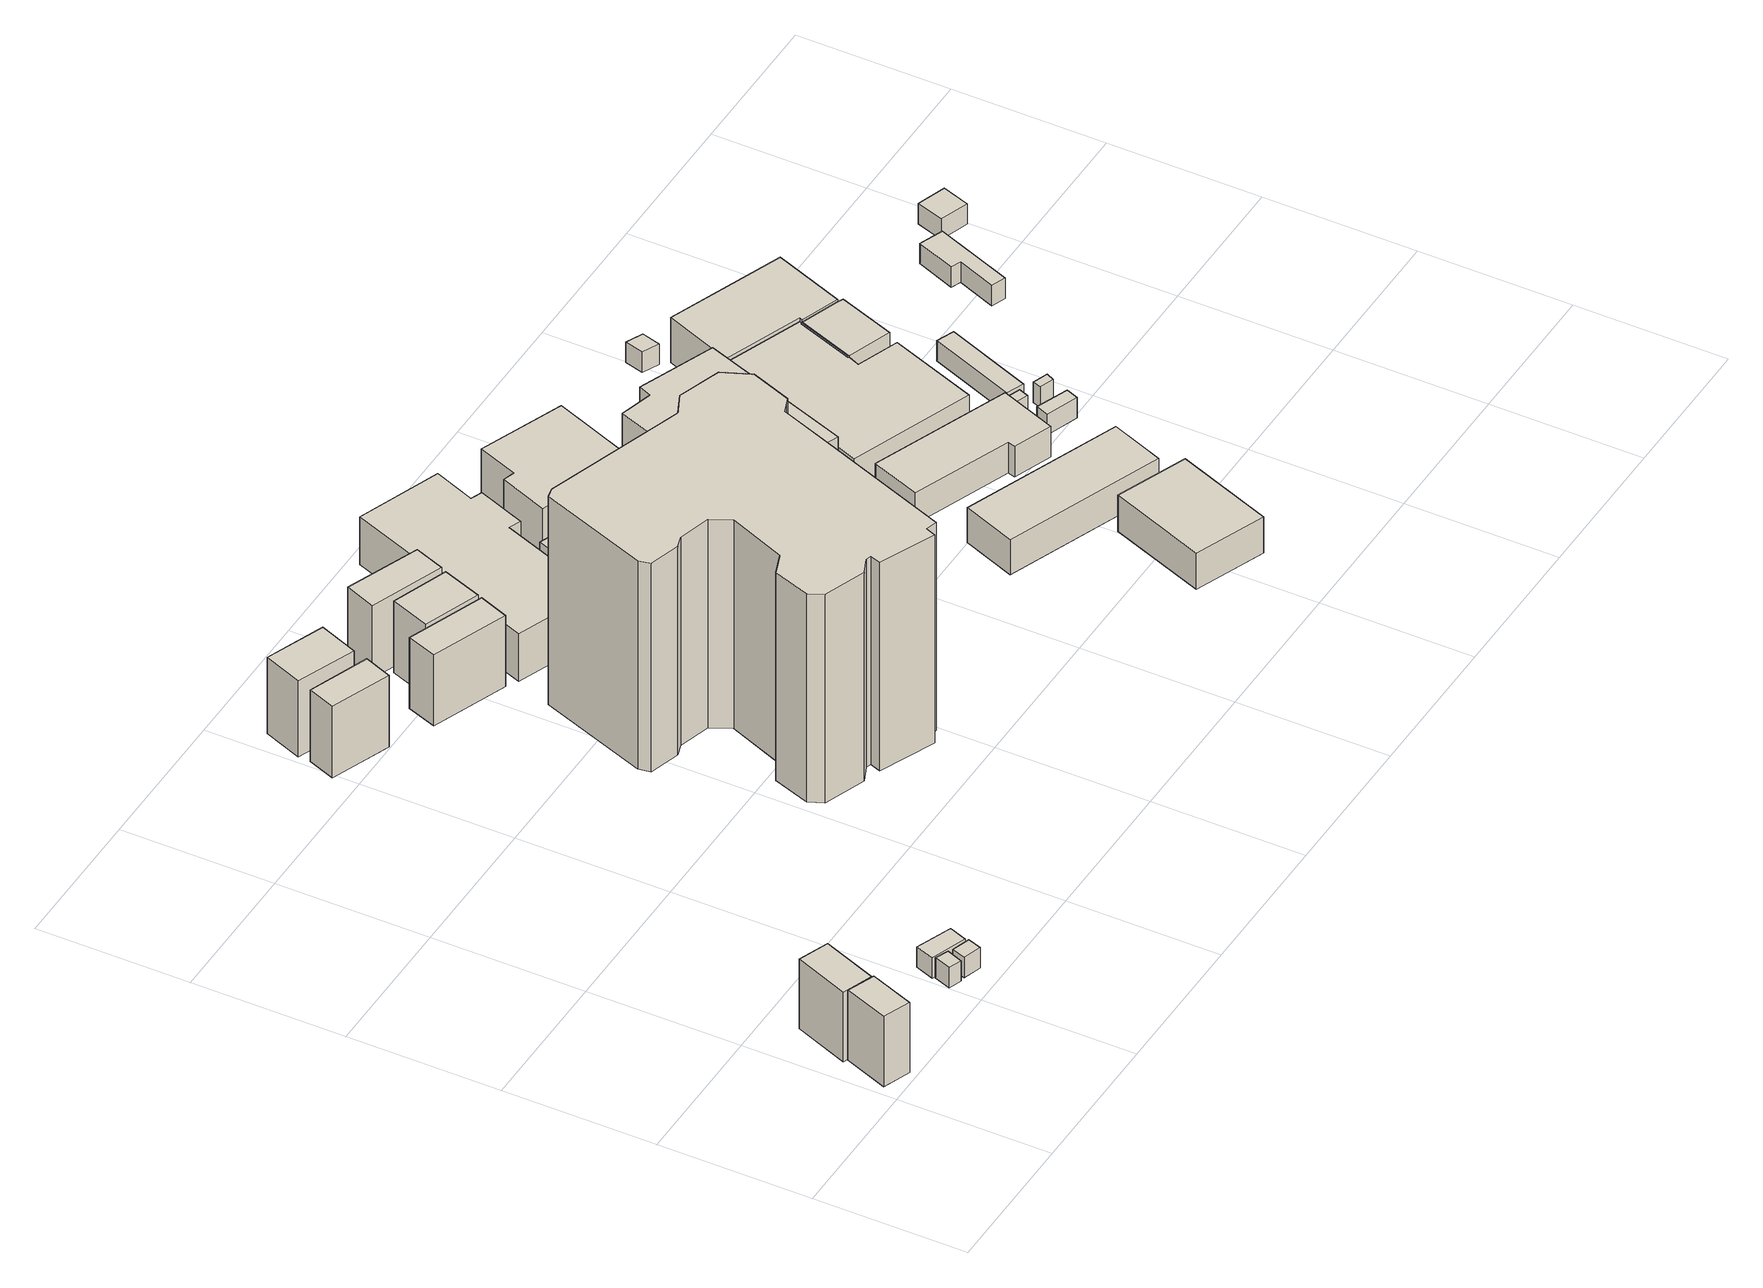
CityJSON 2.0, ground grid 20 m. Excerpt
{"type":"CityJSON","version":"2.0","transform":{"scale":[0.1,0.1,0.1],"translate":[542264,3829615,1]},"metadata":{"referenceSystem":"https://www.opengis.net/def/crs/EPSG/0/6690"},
"CityObjects":{
"building1":{"type":"Building","attributes":{"計測周辺長":22.07,"1/2500図郭":94,"区名":"住之江区","町丁目名称":"新北島８丁目","街区番号":1,"class":"3002","usage":"411","measuredHeight":10.3,"storeysAboveGround":3,"BuildingDetailAttribute.buildingRoofEdgeArea":29.91,"BuildingDetailAttribute.buildingStructureType":"601","BuildingDetailAttribute.buildingStructureOrgType":"1","BuildingDetailAttribute.detailedUsage":"1110","BuildingDetailAttribute.specifiedBuildingCoverageRate":0.6,"BuildingDetailAttribute.surveyYear":2017,"BuildingRiverFloodingRiskAttribute.description":"2","BuildingRiverFloodingRiskAttribute.rank":"2","BuildingRiverFloodingRiskAttribute.depth":0.887,"BuildingRiverFloodingRiskAttribute.adminType":"1","BuildingRiverFloodingRiskAttribute.scale":"1","BuildingRiverFloodingRiskAttribute.duration":66.02,"BuildingTsunamiRiskAttribute.description":"1","BuildingTsunamiRiskAttribute.rank":"2","BuildingTsunamiRiskAttribute.depth":0.51,"BuildingHighTideRiskAttribute.description":"1","BuildingHighTideRiskAttribute.rank":"3","BuildingHighTideRiskAttribute.depth":4.16,"BuildingIDAttribute.prefecture":"27","BuildingIDAttribute.city":"27125"},"geometry":[{"type":"Solid","lod":"1","boundaries":[[[[0,1,2,3]],[[2,4,5,3]],[[1,6,4,2]],[[0,7,6,1]],[[3,5,7,0]],[[4,6,7,5]]]]}]},
"building2":{"type":"Building","attributes":{"計測周辺長":24.56,"1/2500図郭":94,"区名":"住之江区","町丁目名称":"新北島８丁目","街区番号":1,"class":"3002","usage":"411","measuredHeight":10.2,"storeysAboveGround":3,"BuildingDetailAttribute.buildingRoofEdgeArea":35.66,"BuildingDetailAttribute.buildingStructureType":"601","BuildingDetailAttribute.buildingStructureOrgType":"1","BuildingDetailAttribute.detailedUsage":"1110","BuildingDetailAttribute.specifiedBuildingCoverageRate":0.6,"BuildingDetailAttribute.surveyYear":2017,"BuildingRiverFloodingRiskAttribute.description":"2","BuildingRiverFloodingRiskAttribute.rank":"2","BuildingRiverFloodingRiskAttribute.depth":1.19,"BuildingRiverFloodingRiskAttribute.adminType":"1","BuildingRiverFloodingRiskAttribute.scale":"1","BuildingRiverFloodingRiskAttribute.duration":66.02,"BuildingTsunamiRiskAttribute.description":"1","BuildingTsunamiRiskAttribute.rank":"2","BuildingTsunamiRiskAttribute.depth":0.7,"BuildingHighTideRiskAttribute.description":"1","BuildingHighTideRiskAttribute.rank":"3","BuildingHighTideRiskAttribute.depth":4.35,"BuildingIDAttribute.prefecture":"27","BuildingIDAttribute.city":"27125"},"geometry":[{"type":"Solid","lod":"1","boundaries":[[[[8,9,10,11]],[[10,12,13,11]],[[9,14,12,10]],[[8,15,14,9]],[[11,13,15,8]],[[12,14,15,13]]]]}]},
"building3":{"type":"Building","attributes":{"class":"3001","BuildingDetailAttribute.specifiedBuildingCoverageRate":0.6,"BuildingDetailAttribute.surveyYear":2017,"BuildingRiverFloodingRiskAttribute.description":"2","BuildingRiverFloodingRiskAttribute.rank":"2","BuildingRiverFloodingRiskAttribute.depth":1.39,"BuildingRiverFloodingRiskAttribute.adminType":"1","BuildingRiverFloodingRiskAttribute.scale":"1","BuildingRiverFloodingRiskAttribute.duration":66.02,"BuildingTsunamiRiskAttribute.description":"1","BuildingTsunamiRiskAttribute.rank":"2","BuildingTsunamiRiskAttribute.depth":0.93,"BuildingHighTideRiskAttribute.description":"1","BuildingHighTideRiskAttribute.rank":"3","BuildingHighTideRiskAttribute.depth":4.62,"BuildingIDAttribute.prefecture":"27","BuildingIDAttribute.city":"27125"},"geometry":[{"type":"Solid","lod":"1","boundaries":[[[[16,17,18,19]],[[18,20,21,19]],[[17,22,20,18]],[[16,23,22,17]],[[19,21,23,16]],[[20,22,23,21]]]]}]},
"building4":{"type":"Building","attributes":{"class":"3001","BuildingDetailAttribute.specifiedBuildingCoverageRate":0.6,"BuildingDetailAttribute.surveyYear":2017,"BuildingRiverFloodingRiskAttribute.description":"2","BuildingRiverFloodingRiskAttribute.rank":"2","BuildingRiverFloodingRiskAttribute.depth":1.19,"BuildingRiverFloodingRiskAttribute.adminType":"1","BuildingRiverFloodingRiskAttribute.scale":"1","BuildingRiverFloodingRiskAttribute.duration":66.02,"BuildingTsunamiRiskAttribute.description":"1","BuildingTsunamiRiskAttribute.rank":"2","BuildingTsunamiRiskAttribute.depth":0.76,"BuildingHighTideRiskAttribute.description":"1","BuildingHighTideRiskAttribute.rank":"3","BuildingHighTideRiskAttribute.depth":4.45,"BuildingIDAttribute.prefecture":"27","BuildingIDAttribute.city":"27125"},"geometry":[{"type":"Solid","lod":"1","boundaries":[[[[24,25,26,27]],[[26,28,29,27]],[[25,30,28,26]],[[24,31,30,25]],[[27,29,31,24]],[[28,30,31,29]]]]}]},
"building5":{"type":"Building","attributes":{"class":"3001","BuildingDetailAttribute.specifiedBuildingCoverageRate":0.6,"BuildingDetailAttribute.surveyYear":2017,"BuildingRiverFloodingRiskAttribute.description":"2","BuildingRiverFloodingRiskAttribute.rank":"2","BuildingRiverFloodingRiskAttribute.depth":1.39,"BuildingRiverFloodingRiskAttribute.adminType":"1","BuildingRiverFloodingRiskAttribute.scale":"1","BuildingRiverFloodingRiskAttribute.duration":66.02,"BuildingTsunamiRiskAttribute.description":"1","BuildingTsunamiRiskAttribute.rank":"2","BuildingTsunamiRiskAttribute.depth":0.93,"BuildingHighTideRiskAttribute.description":"1","BuildingHighTideRiskAttribute.rank":"3","BuildingHighTideRiskAttribute.depth":4.62,"BuildingIDAttribute.prefecture":"27","BuildingIDAttribute.city":"27125"},"geometry":[{"type":"Solid","lod":"1","boundaries":[[[[32,33,34,35]],[[34,36,37,35]],[[33,38,36,34]],[[32,39,38,33]],[[35,37,39,32]],[[36,38,39,37]]]]}]},
"building6":{"type":"Building","attributes":{"計測周辺長":24.65,"1/2500図郭":94,"区名":"住之江区","町丁目名称":"新北島７丁目","街区番号":4,"class":"3001","usage":"411","measuredHeight":10.5,"storeysAboveGround":2,"BuildingDetailAttribute.buildingRoofEdgeArea":32.69,"BuildingDetailAttribute.buildingStructureType":"601","BuildingDetailAttribute.buildingStructureOrgType":"1","BuildingDetailAttribute.detailedUsage":"1110","BuildingDetailAttribute.specifiedBuildingCoverageRate":0.6,"BuildingDetailAttribute.surveyYear":2017,"BuildingRiverFloodingRiskAttribute.description":"2","BuildingRiverFloodingRiskAttribute.rank":"1","BuildingRiverFloodingRiskAttribute.depth":0.36,"BuildingRiverFloodingRiskAttribute.adminType":"1","BuildingRiverFloodingRiskAttribute.scale":"1","BuildingRiverFloodingRiskAttribute.duration":27.62,"BuildingTsunamiRiskAttribute.description":"1","BuildingTsunamiRiskAttribute.rank":"1","BuildingTsunamiRiskAttribute.depth":0.06,"BuildingHighTideRiskAttribute.description":"1","BuildingHighTideRiskAttribute.rank":"3","BuildingHighTideRiskAttribute.depth":3.69,"BuildingIDAttribute.prefecture":"27","BuildingIDAttribute.city":"27125"},"geometry":[{"type":"Solid","lod":"1","boundaries":[[[[40,41,42,43]],[[42,44,45,43]],[[41,46,44,42]],[[40,47,46,41]],[[43,45,47,40]],[[44,46,47,45]]]]}]},
"building7":{"type":"Building","attributes":{"計測周辺長":27.42,"1/2500図郭":94,"区名":"住之江区","町丁目名称":"新北島７丁目","街区番号":4,"class":"3001","usage":"411","measuredHeight":11.2,"storeysAboveGround":2,"BuildingDetailAttribute.buildingRoofEdgeArea":45.1,"BuildingDetailAttribute.buildingStructureType":"601","BuildingDetailAttribute.buildingStructureOrgType":"1","BuildingDetailAttribute.detailedUsage":"1110","BuildingDetailAttribute.specifiedBuildingCoverageRate":0.6,"BuildingDetailAttribute.surveyYear":2017,"BuildingRiverFloodingRiskAttribute.description":"2","BuildingRiverFloodingRiskAttribute.rank":"1","BuildingRiverFloodingRiskAttribute.depth":0.36,"BuildingRiverFloodingRiskAttribute.adminType":"1","BuildingRiverFloodingRiskAttribute.scale":"1","BuildingRiverFloodingRiskAttribute.duration":27.62,"BuildingTsunamiRiskAttribute.description":"1","BuildingTsunamiRiskAttribute.rank":"1","BuildingTsunamiRiskAttribute.depth":0.06,"BuildingHighTideRiskAttribute.description":"1","BuildingHighTideRiskAttribute.rank":"3","BuildingHighTideRiskAttribute.depth":3.69,"BuildingIDAttribute.prefecture":"27","BuildingIDAttribute.city":"27125"},"geometry":[{"type":"Solid","lod":"1","boundaries":[[[[48,49,50,51]],[[50,52,53,51]],[[49,54,52,50]],[[48,55,54,49]],[[51,53,55,48]],[[52,54,55,53]]]]}]},
"building8":{"type":"Building","attributes":{"計測周辺長":29.97,"1/2500図郭":94,"区名":"住之江区","町丁目名称":"新北島７丁目","街区番号":4,"class":"3001","usage":"411","measuredHeight":10.4,"storeysAboveGround":2,"BuildingDetailAttribute.buildingRoofEdgeArea":45.35,"BuildingDetailAttribute.buildingStructureType":"601","BuildingDetailAttribute.buildingStructureOrgType":"1","BuildingDetailAttribute.detailedUsage":"1110","BuildingDetailAttribute.specifiedBuildingCoverageRate":0.6,"BuildingDetailAttribute.surveyYear":2017,"BuildingRiverFloodingRiskAttribute.description":"2","BuildingRiverFloodingRiskAttribute.rank":"1","BuildingRiverFloodingRiskAttribute.depth":0.365,"BuildingRiverFloodingRiskAttribute.adminType":"1","BuildingRiverFloodingRiskAttribute.scale":"1","BuildingRiverFloodingRiskAttribute.duration":36.37,"BuildingTsunamiRiskAttribute.description":"1","BuildingTsunamiRiskAttribute.rank":"1","BuildingTsunamiRiskAttribute.depth":0.12,"BuildingHighTideRiskAttribute.description":"1","BuildingHighTideRiskAttribute.rank":"3","BuildingHighTideRiskAttribute.depth":3.68,"BuildingIDAttribute.prefecture":"27","BuildingIDAttribute.city":"27125"},"geometry":[{"type":"Solid","lod":"1","boundaries":[[[[56,57,58,59]],[[58,60,61,59]],[[57,62,60,58]],[[56,63,62,57]],[[59,61,63,56]],[[60,62,63,61]]]]}]},
"building9":{"type":"Building","attributes":{"計測周辺長":26.68,"1/2500図郭":94,"区名":"住之江区","町丁目名称":"新北島７丁目","街区番号":4,"class":"3001","usage":"411","measuredHeight":10.5,"storeysAboveGround":2,"BuildingDetailAttribute.buildingRoofEdgeArea":43.13,"BuildingDetailAttribute.buildingStructureType":"601","BuildingDetailAttribute.buildingStructureOrgType":"1","BuildingDetailAttribute.detailedUsage":"1110","BuildingDetailAttribute.specifiedBuildingCoverageRate":0.6,"BuildingDetailAttribute.surveyYear":2017,"BuildingRiverFloodingRiskAttribute.description":"2","BuildingRiverFloodingRiskAttribute.rank":"1","BuildingRiverFloodingRiskAttribute.depth":0.365,"BuildingRiverFloodingRiskAttribute.adminType":"1","BuildingRiverFloodingRiskAttribute.scale":"1","BuildingRiverFloodingRiskAttribute.duration":36.37,"BuildingTsunamiRiskAttribute.description":"1","BuildingTsunamiRiskAttribute.rank":"1","BuildingTsunamiRiskAttribute.depth":0.13,"BuildingHighTideRiskAttribute.description":"1","BuildingHighTideRiskAttribute.rank":"3","BuildingHighTideRiskAttribute.depth":3.68,"BuildingIDAttribute.prefecture":"27","BuildingIDAttribute.city":"27125"},"geometry":[{"type":"Solid","lod":"1","boundaries":[[[[64,65,66,67]],[[66,68,69,67]],[[65,70,68,66]],[[64,71,70,65]],[[67,69,71,64]],[[68,70,71,69]]]]}]},
"building10":{"type":"Building","attributes":{"計測周辺長":29.32,"1/2500図郭":94,"区名":"住之江区","町丁目名称":"新北島７丁目","街区番号":4,"class":"3001","usage":"411","measuredHeight":10.7,"storeysAboveGround":2,"BuildingDetailAttribute.buildingRoofEdgeArea":44.5,"BuildingDetailAttribute.buildingStructureType":"601","BuildingDetailAttribute.buildingStructureOrgType":"1","BuildingDetailAttribute.detailedUsage":"1110","BuildingDetailAttribute.specifiedBuildingCoverageRate":0.6,"BuildingDetailAttribute.surveyYear":2017,"BuildingRiverFloodingRiskAttribute.description":"2","BuildingRiverFloodingRiskAttribute.rank":"1","BuildingRiverFloodingRiskAttribute.depth":0.265,"BuildingRiverFloodingRiskAttribute.adminType":"1","BuildingRiverFloodingRiskAttribute.scale":"1","BuildingRiverFloodingRiskAttribute.duration":36.37,"BuildingTsunamiRiskAttribute.description":"1","BuildingTsunamiRiskAttribute.rank":"1","BuildingTsunamiRiskAttribute.depth":0.13,"BuildingHighTideRiskAttribute.description":"1","BuildingHighTideRiskAttribute.rank":"3","BuildingHighTideRiskAttribute.depth":3.8,"BuildingIDAttribute.prefecture":"27","BuildingIDAttribute.city":"27125"},"geometry":[{"type":"Solid","lod":"1","boundaries":[[[[72,73,74,75]],[[74,76,77,75]],[[73,78,76,74]],[[72,79,78,73]],[[75,77,79,72]],[[76,78,79,77]]]]}]},
"building11":{"type":"Building","attributes":{"計測周辺長":138.05,"1/2500図郭":94,"区名":"住之江区","町丁目名称":"新北島７丁目","街区番号":4,"class":"3002","usage":"422","measuredHeight":30.6,"storeysAboveGround":4,"BuildingDetailAttribute.buildingRoofEdgeArea":858.19,"BuildingDetailAttribute.buildingStructureType":"603","BuildingDetailAttribute.buildingStructureOrgType":"3","BuildingDetailAttribute.detailedUsage":"1415","BuildingDetailAttribute.specifiedBuildingCoverageRate":0.6,"BuildingDetailAttribute.surveyYear":2017,"BuildingRiverFloodingRiskAttribute.description":"2","BuildingRiverFloodingRiskAttribute.rank":"2","BuildingRiverFloodingRiskAttribute.depth":0.772,"BuildingRiverFloodingRiskAttribute.adminType":"1","BuildingRiverFloodingRiskAttribute.scale":"1","BuildingRiverFloodingRiskAttribute.duration":42.8,"BuildingTsunamiRiskAttribute.description":"1","BuildingTsunamiRiskAttribute.rank":"1","BuildingTsunamiRiskAttribute.depth":0.45,"BuildingHighTideRiskAttribute.description":"1","BuildingHighTideRiskAttribute.rank":"3","BuildingHighTideRiskAttribute.depth":4.05,"BuildingIDAttribute.prefecture":"27","BuildingIDAttribute.city":"27125"},"geometry":[{"type":"Solid","lod":"1","boundaries":[[[[80,81,82,83,84,85,86,87,88,89,90,91,92,93,94,95,96,97,98,99,100,101,102,103,104,105,106]],[[105,107,108,106]],[[104,109,107,105]],[[103,110,109,104]],[[102,111,110,103]],[[101,112,111,102]],[[100,113,112,101]],[[99,114,113,100]],[[98,115,114,99]],[[97,116,115,98]],[[96,117,116,97]],[[95,118,117,96]],[[94,119,118,95]],[[93,120,119,94]],[[92,121,120,93]],[[91,122,121,92]],[[90,123,122,91]],[[89,124,123,90]],[[88,125,124,89]],[[87,126,125,88]],[[86,127,126,87]],[[85,128,127,86]],[[84,129,128,85]],[[83,130,129,84]],[[82,131,130,83]],[[81,132,131,82]],[[80,133,132,81]],[[106,108,133,80]],[[107,109,110,111,112,113,114,115,116,117,118,119,120,121,122,123,124,125,126,127,128,129,130,131,132,133,108]]]]}]},
"building12":{"type":"Building","attributes":{"class":"3003","BuildingDetailAttribute.specifiedBuildingCoverageRate":0.6,"BuildingDetailAttribute.surveyYear":2017,"BuildingRiverFloodingRiskAttribute.description":"2","BuildingRiverFloodingRiskAttribute.rank":"2","BuildingRiverFloodingRiskAttribute.depth":0.707,"BuildingRiverFloodingRiskAttribute.adminType":"1","BuildingRiverFloodingRiskAttribute.scale":"1","BuildingRiverFloodingRiskAttribute.duration":51.12,"BuildingTsunamiRiskAttribute.description":"1","BuildingTsunamiRiskAttribute.rank":"2","BuildingTsunamiRiskAttribute.depth":0.58,"BuildingHighTideRiskAttribute.description":"1","BuildingHighTideRiskAttribute.rank":"3","BuildingHighTideRiskAttribute.depth":4.3,"BuildingIDAttribute.prefecture":"27","BuildingIDAttribute.city":"27125"},"geometry":[{"type":"Solid","lod":"1","boundaries":[[[[134,135,136,137]],[[136,138,139,137]],[[135,140,138,136]],[[134,141,140,135]],[[137,139,141,134]],[[138,140,141,139]]]]}]},
"building13":{"type":"Building","attributes":{"class":"3001","measuredHeight":7,"BuildingDetailAttribute.specifiedBuildingCoverageRate":0.6,"BuildingDetailAttribute.surveyYear":2017,"BuildingRiverFloodingRiskAttribute.description":"2","BuildingRiverFloodingRiskAttribute.rank":"2","BuildingRiverFloodingRiskAttribute.depth":1.07,"BuildingRiverFloodingRiskAttribute.adminType":"1","BuildingRiverFloodingRiskAttribute.scale":"1","BuildingRiverFloodingRiskAttribute.duration":36.37,"BuildingTsunamiRiskAttribute.description":"1","BuildingTsunamiRiskAttribute.rank":"1","BuildingTsunamiRiskAttribute.depth":0.08,"BuildingHighTideRiskAttribute.description":"1","BuildingHighTideRiskAttribute.rank":"3","BuildingHighTideRiskAttribute.depth":3.83,"BuildingIDAttribute.prefecture":"27","BuildingIDAttribute.city":"27125"},"geometry":[{"type":"Solid","lod":"1","boundaries":[[[[142,143,144,145,146,147,148,149]],[[148,150,151,149]],[[147,152,150,148]],[[146,153,152,147]],[[145,154,153,146]],[[144,155,154,145]],[[143,156,155,144]],[[142,157,156,143]],[[149,151,157,142]],[[150,152,153,154,155,156,157,151]]]]}]},
"building14":{"type":"Building","attributes":{"class":"3003","BuildingDetailAttribute.specifiedBuildingCoverageRate":0.6,"BuildingDetailAttribute.surveyYear":2017,"BuildingRiverFloodingRiskAttribute.description":"2","BuildingRiverFloodingRiskAttribute.rank":"1","BuildingRiverFloodingRiskAttribute.depth":0.073,"BuildingRiverFloodingRiskAttribute.adminType":"1","BuildingRiverFloodingRiskAttribute.scale":"1","BuildingRiverFloodingRiskAttribute.duration":43.1,"BuildingTsunamiRiskAttribute.description":"1","BuildingTsunamiRiskAttribute.rank":"1","BuildingTsunamiRiskAttribute.depth":0.41,"BuildingHighTideRiskAttribute.description":"1","BuildingHighTideRiskAttribute.rank":"3","BuildingHighTideRiskAttribute.depth":4.16,"BuildingIDAttribute.prefecture":"27","BuildingIDAttribute.city":"27125"},"geometry":[{"type":"Solid","lod":"1","boundaries":[[[[158,159,160,161,162]],[[161,163,164,162]],[[160,165,163,161]],[[159,166,165,160]],[[158,167,166,159]],[[162,164,167,158]],[[163,165,166,167,164]]]]}]},
"building15":{"type":"Building","attributes":{"class":"3003","BuildingDetailAttribute.specifiedBuildingCoverageRate":0.6,"BuildingDetailAttribute.surveyYear":2017,"BuildingRiverFloodingRiskAttribute.description":"2","BuildingRiverFloodingRiskAttribute.rank":"2","BuildingRiverFloodingRiskAttribute.depth":1.07,"BuildingRiverFloodingRiskAttribute.adminType":"1","BuildingRiverFloodingRiskAttribute.scale":"1","BuildingRiverFloodingRiskAttribute.duration":54.17,"BuildingTsunamiRiskAttribute.description":"1","BuildingTsunamiRiskAttribute.rank":"1","BuildingTsunamiRiskAttribute.depth":0.37,"BuildingHighTideRiskAttribute.description":"1","BuildingHighTideRiskAttribute.rank":"3","BuildingHighTideRiskAttribute.depth":4.12,"BuildingIDAttribute.prefecture":"27","BuildingIDAttribute.city":"27125"},"geometry":[{"type":"Solid","lod":"1","boundaries":[[[[168,169,170,171]],[[170,172,173,171]],[[169,174,172,170]],[[168,175,174,169]],[[171,173,175,168]],[[172,174,175,173]]]]}]},
"building16":{"type":"Building","attributes":{"class":"3003","BuildingDetailAttribute.specifiedBuildingCoverageRate":0.6,"BuildingDetailAttribute.surveyYear":2017,"BuildingRiverFloodingRiskAttribute.description":"2","BuildingRiverFloodingRiskAttribute.rank":"2","BuildingRiverFloodingRiskAttribute.depth":1.07,"BuildingRiverFloodingRiskAttribute.adminType":"1","BuildingRiverFloodingRiskAttribute.scale":"1","BuildingRiverFloodingRiskAttribute.duration":54.17,"BuildingTsunamiRiskAttribute.description":"1","BuildingTsunamiRiskAttribute.rank":"1","BuildingTsunamiRiskAttribute.depth":0.37,"BuildingHighTideRiskAttribute.description":"1","BuildingHighTideRiskAttribute.rank":"3","BuildingHighTideRiskAttribute.depth":4.12,"BuildingIDAttribute.prefecture":"27","BuildingIDAttribute.city":"27125"},"geometry":[{"type":"Solid","lod":"1","boundaries":[[[[176,177,178,179]],[[178,180,181,179]],[[177,182,180,178]],[[176,183,182,177]],[[179,181,183,176]],[[180,182,183,181]]]]}]},
"building17":{"type":"Building","attributes":{"class":"3001","measuredHeight":7.2,"BuildingDetailAttribute.specifiedBuildingCoverageRate":0.6,"BuildingDetailAttribute.surveyYear":2017,"BuildingRiverFloodingRiskAttribute.description":"2","BuildingRiverFloodingRiskAttribute.rank":"2","BuildingRiverFloodingRiskAttribute.depth":1.07,"BuildingRiverFloodingRiskAttribute.adminType":"1","BuildingRiverFloodingRiskAttribute.scale":"1","BuildingRiverFloodingRiskAttribute.duration":54.17,"BuildingTsunamiRiskAttribute.description":"1","BuildingTsunamiRiskAttribute.rank":"1","BuildingTsunamiRiskAttribute.depth":0.42,"BuildingHighTideRiskAttribute.description":"1","BuildingHighTideRiskAttribute.rank":"3","BuildingHighTideRiskAttribute.depth":4.17,"BuildingIDAttribute.prefecture":"27","BuildingIDAttribute.city":"27125"},"geometry":[{"type":"Solid","lod":"1","boundaries":[[[[184,185,186,187,188,189,190,191]],[[190,192,193,191]],[[189,194,192,190]],[[188,195,194,189]],[[187,196,195,188]],[[186,197,196,187]],[[185,198,197,186]],[[184,199,198,185]],[[191,193,199,184]],[[192,194,195,196,197,198,199,193]]]]}]},
"building18":{"type":"Building","attributes":{"区名":"住之江区","町丁目名称":"新北島７丁目","街区番号":4,"class":"3003","usage":"402","measuredHeight":5.3,"storeysAboveGround":2,"BuildingDetailAttribute.buildingRoofEdgeArea":135.86,"BuildingDetailAttribute.buildingStructureType":"610","BuildingDetailAttribute.buildingStructureOrgType":"2","BuildingDetailAttribute.detailedUsage":"1250","BuildingDetailAttribute.specifiedBuildingCoverageRate":0.6,"BuildingDetailAttribute.surveyYear":2017,"BuildingRiverFloodingRiskAttribute.description":"2","BuildingRiverFloodingRiskAttribute.rank":"2","BuildingRiverFloodingRiskAttribute.depth":1.21,"BuildingRiverFloodingRiskAttribute.adminType":"1","BuildingRiverFloodingRiskAttribute.scale":"1","BuildingRiverFloodingRiskAttribute.duration":70.42,"BuildingTsunamiRiskAttribute.description":"1","BuildingTsunamiRiskAttribute.rank":"2","BuildingTsunamiRiskAttribute.depth":0.73,"BuildingHighTideRiskAttribute.description":"1","BuildingHighTideRiskAttribute.rank":"3","BuildingHighTideRiskAttribute.depth":4.5,"BuildingIDAttribute.prefecture":"27","BuildingIDAttribute.city":"27125"},"geometry":[{"type":"Solid","lod":"1","boundaries":[[[[200,201,202,203]],[[202,204,205,203]],[[201,206,204,202]],[[200,207,206,201]],[[203,205,207,200]],[[204,206,207,205]]]]}]},
"building19":{"type":"Building","attributes":{"計測周辺長":72.97,"1/2500図郭":94,"区名":"住之江区","町丁目名称":"新北島７丁目","街区番号":4,"class":"3001","usage":"422","measuredHeight":8.4,"storeysAboveGround":2,"BuildingDetailAttribute.buildingRoofEdgeArea":319.09,"BuildingDetailAttribute.buildingStructureType":"610","BuildingDetailAttribute.buildingStructureOrgType":"2","BuildingDetailAttribute.detailedUsage":"1409","BuildingDetailAttribute.specifiedBuildingCoverageRate":0.6,"BuildingDetailAttribute.surveyYear":2017,"BuildingRiverFloodingRiskAttribute.description":"2","BuildingRiverFloodingRiskAttribute.rank":"2","BuildingRiverFloodingRiskAttribute.depth":1.37,"BuildingRiverFloodingRiskAttribute.adminType":"1","BuildingRiverFloodingRiskAttribute.scale":"1","BuildingRiverFloodingRiskAttribute.duration":71.83,"BuildingTsunamiRiskAttribute.description":"1","BuildingTsunamiRiskAttribute.rank":"2","BuildingTsunamiRiskAttribute.depth":0.84,"BuildingHighTideRiskAttribute.description":"1","BuildingHighTideRiskAttribute.rank":"3","BuildingHighTideRiskAttribute.depth":4.61,"BuildingIDAttribute.prefecture":"27","BuildingIDAttribute.city":"27125"},"geometry":[{"type":"Solid","lod":"1","boundaries":[[[[208,209,210,211,212,213]],[[212,214,215,213]],[[211,216,214,212]],[[210,217,216,211]],[[209,218,217,210]],[[208,219,218,209]],[[213,215,219,208]],[[214,216,217,218,219,215]]]]}]},
"building20":{"type":"Building","attributes":{"区名":"住之江区","町丁目名称":"新北島７丁目","街区番号":4,"class":"3003","usage":"402","measuredHeight":5.1,"storeysAboveGround":2,"BuildingDetailAttribute.buildingRoofEdgeArea":166.32,"BuildingDetailAttribute.buildingStructureType":"610","BuildingDetailAttribute.buildingStructureOrgType":"2","BuildingDetailAttribute.detailedUsage":"1250","BuildingDetailAttribute.specifiedBuildingCoverageRate":0.6,"BuildingDetailAttribute.surveyYear":2017,"BuildingRiverFloodingRiskAttribute.description":"2","BuildingRiverFloodingRiskAttribute.rank":"2","BuildingRiverFloodingRiskAttribute.depth":1.01,"BuildingRiverFloodingRiskAttribute.adminType":"1","BuildingRiverFloodingRiskAttribute.scale":"1","BuildingRiverFloodingRiskAttribute.duration":48.87,"BuildingTsunamiRiskAttribute.description":"1","BuildingTsunamiRiskAttribute.rank":"2","BuildingTsunamiRiskAttribute.depth":0.58,"BuildingHighTideRiskAttribute.description":"1","BuildingHighTideRiskAttribute.rank":"3","BuildingHighTideRiskAttribute.depth":4.35,"BuildingIDAttribute.prefecture":"27","BuildingIDAttribute.city":"27125"},"geometry":[{"type":"Solid","lod":"1","boundaries":[[[[220,221,222,223]],[[222,224,225,223]],[[221,226,224,222]],[[220,227,226,221]],[[223,225,227,220]],[[224,226,227,225]]]]}]},
"building21":{"type":"Building","attributes":{"計測周辺長":56.06,"1/2500図郭":94,"区名":"住之江区","町丁目名称":"新北島７丁目","街区番号":4,"class":"3001","usage":"402","measuredHeight":4.5,"storeysAboveGround":1,"BuildingDetailAttribute.buildingRoofEdgeArea":142.69,"BuildingDetailAttribute.buildingStructureType":"610","BuildingDetailAttribute.buildingStructureOrgType":"2","BuildingDetailAttribute.detailedUsage":"1250","BuildingDetailAttribute.specifiedBuildingCoverageRate":0.6,"BuildingDetailAttribute.surveyYear":2017,"BuildingRiverFloodingRiskAttribute.description":"2","BuildingRiverFloodingRiskAttribute.rank":"2","BuildingRiverFloodingRiskAttribute.depth":0.811,"BuildingRiverFloodingRiskAttribute.adminType":"1","BuildingRiverFloodingRiskAttribute.scale":"1","BuildingRiverFloodingRiskAttribute.duration":56.87,"BuildingTsunamiRiskAttribute.description":"1","BuildingTsunamiRiskAttribute.rank":"2","BuildingTsunamiRiskAttribute.depth":0.56,"BuildingHighTideRiskAttribute.description":"1","BuildingHighTideRiskAttribute.rank":"3","BuildingHighTideRiskAttribute.depth":4.33,"BuildingIDAttribute.prefecture":"27","BuildingIDAttribute.city":"27125"},"geometry":[{"type":"Solid","lod":"1","boundaries":[[[[228,229,230,231,232,233]],[[232,234,235,233]],[[231,236,234,232]],[[230,237,236,231]],[[229,238,237,230]],[[228,239,238,229]],[[233,235,239,228]],[[234,236,237,238,239,235]]]]}]},
"building22":{"type":"Building","attributes":{"計測周辺長":78.98,"1/2500図郭":94,"区名":"住之江区","町丁目名称":"新北島７丁目","街区番号":4,"class":"3001","usage":"441","measuredHeight":5.8,"storeysAboveGround":1,"BuildingDetailAttribute.buildingRoofEdgeArea":321.12,"BuildingDetailAttribute.buildingStructureType":"610","BuildingDetailAttribute.buildingStructureOrgType":"2","BuildingDetailAttribute.detailedUsage":"1520","BuildingDetailAttribute.specifiedBuildingCoverageRate":0.6,"BuildingDetailAttribute.surveyYear":2017,"BuildingRiverFloodingRiskAttribute.description":"2","BuildingRiverFloodingRiskAttribute.rank":"2","BuildingRiverFloodingRiskAttribute.depth":1.19,"BuildingRiverFloodingRiskAttribute.adminType":"1","BuildingRiverFloodingRiskAttribute.scale":"1","BuildingRiverFloodingRiskAttribute.duration":56.87,"BuildingTsunamiRiskAttribute.description":"1","BuildingTsunamiRiskAttribute.rank":"2","BuildingTsunamiRiskAttribute.depth":0.85,"BuildingHighTideRiskAttribute.description":"1","BuildingHighTideRiskAttribute.rank":"3","BuildingHighTideRiskAttribute.depth":4.62,"BuildingIDAttribute.prefecture":"27","BuildingIDAttribute.city":"27125"},"geometry":[{"type":"Solid","lod":"1","boundaries":[[[[240,241,242,243,244,245,246,247,248,249]],[[248,250,251,249]],[[247,252,250,248]],[[246,253,252,247]],[[245,254,253,246]],[[244,255,254,245]],[[243,256,255,244]],[[242,257,256,243]],[[241,258,257,242]],[[240,259,258,241]],[[249,251,259,240]],[[250,252,253,254,255,256,257,258,259,251]]]]}]},
"building23":{"type":"Building","attributes":{"class":"3001","BuildingDetailAttribute.specifiedBuildingCoverageRate":0.6,"BuildingDetailAttribute.surveyYear":2017,"BuildingRiverFloodingRiskAttribute.description":"2","BuildingRiverFloodingRiskAttribute.rank":"2","BuildingRiverFloodingRiskAttribute.depth":0.809,"BuildingRiverFloodingRiskAttribute.adminType":"1","BuildingRiverFloodingRiskAttribute.scale":"1","BuildingRiverFloodingRiskAttribute.duration":48.07,"BuildingTsunamiRiskAttribute.description":"1","BuildingTsunamiRiskAttribute.rank":"1","BuildingTsunamiRiskAttribute.depth":0.27,"BuildingHighTideRiskAttribute.description":"1","BuildingHighTideRiskAttribute.rank":"3","BuildingHighTideRiskAttribute.depth":4.05,"BuildingIDAttribute.prefecture":"27","BuildingIDAttribute.city":"27125"},"geometry":[{"type":"Solid","lod":"1","boundaries":[[[[260,261,262,263]],[[262,264,265,263]],[[261,266,264,262]],[[260,267,266,261]],[[263,265,267,260]],[[264,266,267,265]]]]}]},
"building24":{"type":"Building","attributes":{"class":"3001","BuildingDetailAttribute.specifiedBuildingCoverageRate":0.6,"BuildingDetailAttribute.surveyYear":2017,"BuildingRiverFloodingRiskAttribute.description":"2","BuildingRiverFloodingRiskAttribute.rank":"2","BuildingRiverFloodingRiskAttribute.depth":0.809,"BuildingRiverFloodingRiskAttribute.adminType":"1","BuildingRiverFloodingRiskAttribute.scale":"1","BuildingRiverFloodingRiskAttribute.duration":48.07,"BuildingTsunamiRiskAttribute.description":"1","BuildingTsunamiRiskAttribute.rank":"1","BuildingTsunamiRiskAttribute.depth":0.27,"BuildingHighTideRiskAttribute.description":"1","BuildingHighTideRiskAttribute.rank":"3","BuildingHighTideRiskAttribute.depth":4.05,"BuildingIDAttribute.prefecture":"27","BuildingIDAttribute.city":"27125"},"geometry":[{"type":"Solid","lod":"1","boundaries":[[[[268,269,270,271]],[[270,272,273,271]],[[269,274,272,270]],[[268,275,274,269]],[[271,273,275,268]],[[272,274,275,273]]]]}]},
"building25":{"type":"Building","attributes":{"計測周辺長":10.14,"1/2500図郭":94,"区名":"住之江区","町丁目名称":"新北島７丁目","街区番号":4,"class":"3001","usage":"422","storeysAboveGround":1,"BuildingDetailAttribute.buildingRoofEdgeArea":6.38,"BuildingDetailAttribute.buildingStructureType":"610","BuildingDetailAttribute.buildingStructureOrgType":"2","BuildingDetailAttribute.detailedUsage":"1409","BuildingDetailAttribute.specifiedBuildingCoverageRate":0.6,"BuildingDetailAttribute.surveyYear":2017,"BuildingRiverFloodingRiskAttribute.description":"2","BuildingRiverFloodingRiskAttribute.rank":"2","BuildingRiverFloodingRiskAttribute.depth":1.57,"BuildingRiverFloodingRiskAttribute.adminType":"1","BuildingRiverFloodingRiskAttribute.scale":"1","BuildingRiverFloodingRiskAttribute.duration":71.83,"BuildingTsunamiRiskAttribute.description":"1","BuildingTsunamiRiskAttribute.rank":"2","BuildingTsunamiRiskAttribute.depth":1.13,"BuildingHighTideRiskAttribute.description":"1","BuildingHighTideRiskAttribute.rank":"3","BuildingHighTideRiskAttribute.depth":4.91,"BuildingIDAttribute.prefecture":"27","BuildingIDAttribute.city":"27125"},"geometry":[{"type":"Solid","lod":"1","boundaries":[[[[276,277,278,279]],[[278,280,281,279]],[[277,282,280,278]],[[276,283,282,277]],[[279,281,283,276]],[[280,282,283,281]]]]}]},
"building26":{"type":"Building","attributes":{"class":"3001","measuredHeight":6,"BuildingDetailAttribute.specifiedBuildingCoverageRate":0.6,"BuildingDetailAttribute.surveyYear":2017,"BuildingRiverFloodingRiskAttribute.description":"2","BuildingRiverFloodingRiskAttribute.rank":"2","BuildingRiverFloodingRiskAttribute.depth":1.19,"BuildingRiverFloodingRiskAttribute.adminType":"1","BuildingRiverFloodingRiskAttribute.scale":"1","BuildingRiverFloodingRiskAttribute.duration":56.87,"BuildingTsunamiRiskAttribute.description":"1","BuildingTsunamiRiskAttribute.rank":"2","BuildingTsunamiRiskAttribute.depth":0.71,"BuildingHighTideRiskAttribute.description":"1","BuildingHighTideRiskAttribute.rank":"3","BuildingHighTideRiskAttribute.depth":4.48,"BuildingIDAttribute.prefecture":"27","BuildingIDAttribute.city":"27125"},"geometry":[{"type":"Solid","lod":"1","boundaries":[[[[241,240,249,242]],[[249,284,285,242]],[[240,286,284,249]],[[241,287,286,240]],[[242,285,287,241]],[[284,286,287,285]]]]}]},
"building27":{"type":"Building","attributes":{"class":"3001","BuildingDetailAttribute.specifiedBuildingCoverageRate":0.6,"BuildingDetailAttribute.surveyYear":2017,"BuildingRiverFloodingRiskAttribute.description":"2","BuildingRiverFloodingRiskAttribute.rank":"2","BuildingRiverFloodingRiskAttribute.depth":0.809,"BuildingRiverFloodingRiskAttribute.adminType":"1","BuildingRiverFloodingRiskAttribute.scale":"1","BuildingRiverFloodingRiskAttribute.duration":48.07,"BuildingTsunamiRiskAttribute.description":"1","BuildingTsunamiRiskAttribute.rank":"1","BuildingTsunamiRiskAttribute.depth":0.27,"BuildingHighTideRiskAttribute.description":"1","BuildingHighTideRiskAttribute.rank":"3","BuildingHighTideRiskAttribute.depth":4.05,"BuildingIDAttribute.prefecture":"27","BuildingIDAttribute.city":"27125"},"geometry":[{"type":"Solid","lod":"1","boundaries":[[[[288,289,290,291]],[[290,292,293,291]],[[289,294,292,290]],[[288,295,294,289]],[[291,293,295,288]],[[292,294,295,293]]]]}]},
"building28":{"type":"Building","attributes":{"class":"3001","measuredHeight":6,"BuildingDetailAttribute.specifiedBuildingCoverageRate":0.6,"BuildingDetailAttribute.surveyYear":2017,"BuildingRiverFloodingRiskAttribute.description":"2","BuildingRiverFloodingRiskAttribute.rank":"2","BuildingRiverFloodingRiskAttribute.depth":1.19,"BuildingRiverFloodingRiskAttribute.adminType":"1","BuildingRiverFloodingRiskAttribute.scale":"1","BuildingRiverFloodingRiskAttribute.duration":56.87,"BuildingTsunamiRiskAttribute.description":"1","BuildingTsunamiRiskAttribute.rank":"2","BuildingTsunamiRiskAttribute.depth":0.71,"BuildingHighTideRiskAttribute.description":"1","BuildingHighTideRiskAttribute.rank":"3","BuildingHighTideRiskAttribute.depth":4.48,"BuildingIDAttribute.prefecture":"27","BuildingIDAttribute.city":"27125"},"geometry":[{"type":"Solid","lod":"1","boundaries":[[[[296,297,242,249,298]],[[249,284,299,298]],[[242,285,284,249]],[[297,300,285,242]],[[296,301,300,297]],[[298,299,301,296]],[[284,285,300,301,299]]]]}]},
"building29":{"type":"Building","attributes":{"class":"3001","BuildingDetailAttribute.specifiedBuildingCoverageRate":0.6,"BuildingDetailAttribute.surveyYear":2017,"BuildingRiverFloodingRiskAttribute.description":"2","BuildingRiverFloodingRiskAttribute.rank":"2","BuildingRiverFloodingRiskAttribute.depth":1.19,"BuildingRiverFloodingRiskAttribute.adminType":"1","BuildingRiverFloodingRiskAttribute.scale":"1","BuildingRiverFloodingRiskAttribute.duration":56.92,"BuildingTsunamiRiskAttribute.description":"1","BuildingTsunamiRiskAttribute.rank":"1","BuildingTsunamiRiskAttribute.depth":0.48,"BuildingHighTideRiskAttribute.description":"1","BuildingHighTideRiskAttribute.rank":"3","BuildingHighTideRiskAttribute.depth":4.26,"BuildingIDAttribute.prefecture":"27","BuildingIDAttribute.city":"27125"},"geometry":[{"type":"Solid","lod":"1","boundaries":[[[[302,303,304,305]],[[304,306,307,305]],[[303,308,306,304]],[[302,309,308,303]],[[305,307,309,302]],[[306,308,309,307]]]]}]},
"building30":{"type":"Building","attributes":{"class":"3003","measuredHeight":6.6,"BuildingDetailAttribute.specifiedBuildingCoverageRate":0.6,"BuildingDetailAttribute.surveyYear":2017,"BuildingRiverFloodingRiskAttribute.description":"2","BuildingRiverFloodingRiskAttribute.rank":"2","BuildingRiverFloodingRiskAttribute.depth":1.37,"BuildingRiverFloodingRiskAttribute.adminType":"1","BuildingRiverFloodingRiskAttribute.scale":"1","BuildingRiverFloodingRiskAttribute.duration":71.83,"BuildingTsunamiRiskAttribute.description":"1","BuildingTsunamiRiskAttribute.rank":"2","BuildingTsunamiRiskAttribute.depth":0.85,"BuildingHighTideRiskAttribute.description":"1","BuildingHighTideRiskAttribute.rank":"3","BuildingHighTideRiskAttribute.depth":4.63,"BuildingIDAttribute.prefecture":"27","BuildingIDAttribute.city":"27125"},"geometry":[{"type":"Solid","lod":"1","boundaries":[[[[310,311,312,313,314,315]],[[314,316,317,315]],[[313,318,316,314]],[[312,319,318,313]],[[311,320,319,312]],[[310,321,320,311]],[[315,317,321,310]],[[316,318,319,320,321,317]]]]}]},
"building31":{"type":"Building","attributes":{"class":"3001","BuildingDetailAttribute.specifiedBuildingCoverageRate":0.6,"BuildingDetailAttribute.surveyYear":2017,"BuildingRiverFloodingRiskAttribute.description":"2","BuildingRiverFloodingRiskAttribute.rank":"2","BuildingRiverFloodingRiskAttribute.depth":0.991,"BuildingRiverFloodingRiskAttribute.adminType":"1","BuildingRiverFloodingRiskAttribute.scale":"1","BuildingRiverFloodingRiskAttribute.duration":56.92,"BuildingTsunamiRiskAttribute.description":"1","BuildingTsunamiRiskAttribute.rank":"1","BuildingTsunamiRiskAttribute.depth":0.41,"BuildingHighTideRiskAttribute.description":"1","BuildingHighTideRiskAttribute.rank":"3","BuildingHighTideRiskAttribute.depth":4.25,"BuildingIDAttribute.prefecture":"27","BuildingIDAttribute.city":"27125"},"geometry":[{"type":"Solid","lod":"1","boundaries":[[[[322,323,324,325,326,327]],[[326,328,329,327]],[[325,330,328,326]],[[324,331,330,325]],[[323,332,331,324]],[[322,333,332,323]],[[327,329,333,322]],[[328,330,331,332,333,329]]]]}]},
"building32":{"type":"Building","attributes":{"計測周辺長":15.5,"1/2500図郭":94,"区名":"住之江区","町丁目名称":"新北島７丁目","街区番号":4,"class":"3001","usage":"452","storeysAboveGround":1,"BuildingDetailAttribute.buildingRoofEdgeArea":15.01,"BuildingDetailAttribute.buildingStructureType":"610","BuildingDetailAttribute.buildingStructureOrgType":"2","BuildingDetailAttribute.detailedUsage":"1610","BuildingDetailAttribute.specifiedBuildingCoverageRate":0.6,"BuildingDetailAttribute.surveyYear":2017,"BuildingRiverFloodingRiskAttribute.description":"2","BuildingRiverFloodingRiskAttribute.rank":"2","BuildingRiverFloodingRiskAttribute.depth":1.39,"BuildingRiverFloodingRiskAttribute.adminType":"1","BuildingRiverFloodingRiskAttribute.scale":"1","BuildingRiverFloodingRiskAttribute.duration":56.92,"BuildingTsunamiRiskAttribute.description":"1","BuildingTsunamiRiskAttribute.rank":"2","BuildingTsunamiRiskAttribute.depth":0.7,"BuildingHighTideRiskAttribute.description":"1","BuildingHighTideRiskAttribute.rank":"3","BuildingHighTideRiskAttribute.depth":4.55,"BuildingIDAttribute.prefecture":"27","BuildingIDAttribute.city":"27125"},"geometry":[{"type":"Solid","lod":"1","boundaries":[[[[334,335,336,337]],[[336,338,339,337]],[[335,340,338,336]],[[334,341,340,335]],[[337,339,341,334]],[[338,340,341,339]]]]}]}
},
"vertices":[
[6,20,9],[28,78,9],[64,64,9],[42,6,9],[64,64,112],[42,6,112],[28,78,112],[6,20,112],
[28,84,4],[56,156,4],[96,141,4],[68,69,4],[96,141,106],[68,69,106],[56,156,106],[28,84,106],
[198,40,6],[206,62,6],[223,55,6],[215,34,6],[223,55,36],[215,34,36],[206,62,36],[198,40,36],
[222,34,6],[228,52,6],[252,44,6],[246,26,6],[252,44,36],[246,26,36],[228,52,36],[222,34,36],
[206,66,4],[215,91,4],[262,73,4],[253,49,4],[262,73,34],[253,49,34],[215,91,34],[206,66,34],
[184,826,13],[198,862,13],[277,832,13],[263,796,13],[277,832,118],[263,796,118],[198,862,118],[184,826,118],
[199,878,12],[219,929,12],[296,899,12],[276,848,12],[296,899,124],[276,848,124],[219,929,124],[199,878,124],
[323,771,10],[337,810,10],[438,772,10],[423,733,10],[438,772,114],[423,733,114],[337,810,114],[323,771,114],
[365,804,10],[384,856,10],[458,829,10],[439,777,10],[458,829,115],[439,777,115],[384,856,115],[365,804,115],
[363,872,10],[379,912,10],[475,875,10],[460,835,10],[475,875,117],[460,835,117],[379,912,117],[363,872,117],
[592,271,5],[577,275,5],[572,262,5],[499,293,5],[504,307,5],[497,309,5],[475,300,5],[420,320,5],[411,339,5],[428,388,5],[456,398,5],[486,474,5],[473,500,5],[431,512,5],[415,507,5],[374,519,5],[371,535,5],[423,678,5],[436,681,5],[623,620,5],[651,633,5],[708,614,5],[724,577,5],[704,523,5],[693,519,5],[683,515,5],[657,445,5],[683,515,311],[657,445,311],[693,519,311],[704,523,311],[724,577,311],[708,614,311],[651,633,311],[623,620,311],[436,681,311],[423,678,311],[371,535,311],[374,519,311],[415,507,311],[431,512,311],[473,500,311],[486,474,311],[456,398,311],[428,388,311],[411,339,311],[420,320,311],[475,300,311],[497,309,311],[504,307,311],[499,293,311],[572,262,311],[577,275,311],[592,271,311],
[681,436,9],[641,328,9],[617,336,9],[657,445,9],[617,336,39],[657,445,39],[641,328,39],[681,436,39],
[443,727,5],[539,984,5],[649,943,5],[628,889,5],[643,883,5],[619,820,5],[603,826,5],[551,686,5],[603,826,75],[551,686,75],[619,820,75],[643,883,75],[628,889,75],[649,943,75],[539,984,75],[443,727,75],
[683,515,12],[693,519,12],[709,513,12],[681,436,12],[657,445,12],[681,436,42],[657,445,42],[709,513,42],[693,519,42],[683,515,42],
[574,735,9],[604,817,9],[625,809,9],[595,727,9],[625,809,39],[595,727,39],[604,817,39],[574,735,39],
[605,723,8],[636,805,8],[658,797,8],[627,715,8],[658,797,38],[627,715,38],[636,805,38],[605,723,38],
[609,662,6],[663,802,6],[647,807,6],[672,871,6],[687,866,6],[707,919,6],[818,876,6],[720,620,6],[818,876,78],[720,620,78],[707,919,78],[687,866,78],[672,871,78],[647,807,78],[663,802,78],[609,662,78],
[952,132,5],[1000,259,5],[1093,223,5],[1045,96,5],[1093,223,58],[1045,96,58],[1000,259,58],[952,132,58],
[763,625,4],[828,803,4],[871,791,4],[878,808,4],[979,769,4],[908,569,4],[979,769,88],[908,569,88],[878,808,88],[871,791,88],[828,803,88],[763,625,88],
[870,327,9],[897,397,9],[1104,318,9],[1077,248,9],[1104,318,60],[1077,248,60],[897,397,60],[870,327,60],
[1024,405,9],[1027,415,9],[898,464,9],[923,529,9],[1103,460,9],[1075,386,9],[1103,460,54],[1075,386,54],[923,529,54],[898,464,54],[1027,415,54],[1024,405,54],
[1089,715,6],[1062,640,6],[1063,639,6],[1057,624,6],[1112,604,6],[1069,488,6],[908,548,6],[988,757,6],[1092,718,6],[1090,714,6],[1092,718,64],[1090,714,64],[988,757,64],[908,548,64],[1069,488,64],[1112,604,64],[1057,624,64],[1063,639,64],[1062,640,64],[1089,715,64],
[1105,407,11],[1112,424,11],[1154,408,11],[1148,392,11],[1154,408,41],[1148,392,41],[1112,424,41],[1105,407,41],
[1104,451,10],[1109,464,10],[1130,456,10],[1125,443,10],[1130,456,40],[1125,443,40],[1109,464,40],[1104,451,40],
[993,867,2],[1000,892,2],[1022,882,2],[1015,857,2],[1022,882,32],[1015,857,32],[1000,892,32],[993,867,32],
[1090,714,66],[1063,639,66],[1089,715,66],[1062,640,66],
[1145,438,10],[1149,449,10],[1169,442,10],[1164,431,10],[1169,442,40],[1164,431,40],[1149,449,40],[1145,438,40],
[1148,693,6],[1121,618,6],[1141,696,6],[1141,696,66],[1121,618,66],[1148,693,66],
[1122,468,6],[1166,582,6],[1189,573,6],[1145,459,6],[1189,573,36],[1145,459,36],[1166,582,36],[1122,468,36],
[1092,718,3],[988,757,3],[1023,847,3],[1176,789,3],[1141,696,3],[1090,714,3],[1141,696,69],[1090,714,69],[1176,789,69],[1023,847,69],[988,757,69],[1092,718,69],
[1281,574,6],[1301,625,6],[1288,630,6],[1308,681,6],[1339,669,6],[1300,567,6],[1339,669,36],[1300,567,36],[1308,681,36],[1288,630,36],[1301,625,36],[1281,574,36],
[1358,681,5],[1370,717,5],[1408,704,5],[1396,668,5],[1408,704,35],[1396,668,35],[1370,717,35],[1358,681,35]
]}
